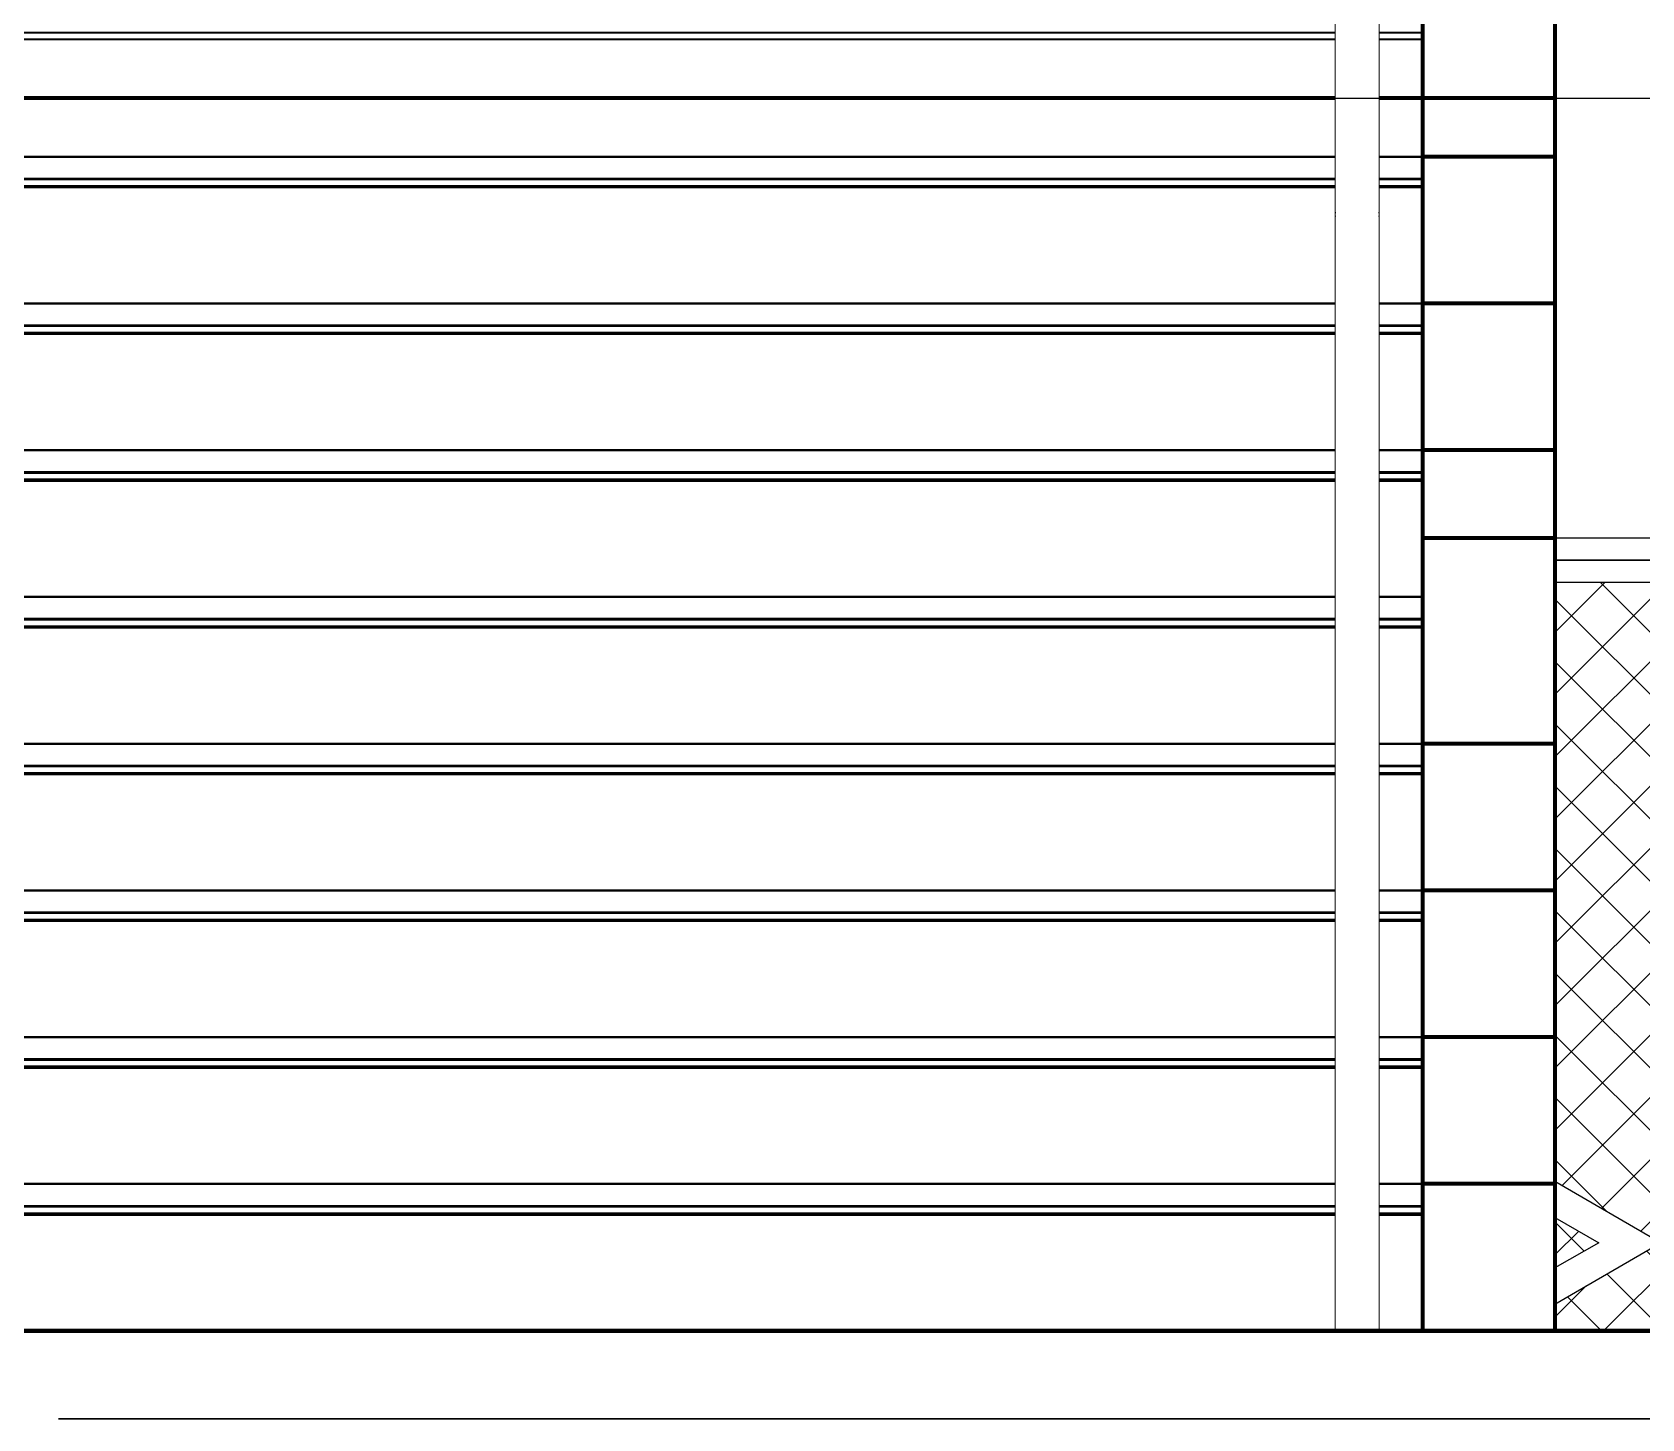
# Model space of a CAD drawing. Header units: millimetres. Extents: x -25371 to 2282244, y -90657 to 147824.
# Drawn here: x 1653737 to 1655565, y -2573 to -998 of the extents above; entities that cross this region are included whole.
import ezdxf
from ezdxf.xclip import XClip

# ---------------------------------------------------------------- set-up
doc = ezdxf.new("R2010")
doc.units = ezdxf.units.MM
doc.header["$XCLIPFRAME"] = 0
doc.linetypes.add('CENTER', pattern=[50.800000000000004, 31.75, -6.35, 6.35, -6.35])
doc.linetypes.add('TA_GL_000.90000', pattern=[2.475, 0.9, -0.225, 0.225, -0.225, 0.9])
for name, color, linetype in [('000 - 0_SYM_DWG_GRIDLINE_MAIN_COLOR_251', 251, 'Continuous'), ('000 - EXISTING_BUILDING_MAIN_COLOR_251', 251, 'Continuous'), ('000 - GRID', 251, 'CENTER')]:
    doc.layers.add(name, color=color, linetype=linetype)
for name, color, linetype, lineweight in [('A-DETL', 1, 'Continuous', 70), ('A-FLOR-E', 2, 'Continuous', 35), ('A-FLOR-HRAL', 1, 'Continuous', 35), ('A-FLOR-OTLN', 2, 'Continuous', 35), ('I-WALL-E', 2, 'Continuous', 50), ('P-SANR-FIXT', 2, 'Continuous', 35), ('S-STRS-E', 1, 'Continuous', 35)]:
    doc.layers.add(name, color=color, linetype=linetype, lineweight=lineweight)
doc.styles.add('TA', font='', dxfattribs={"height": 4.5})
doc.styles.get('TA').set_extended_font_data('Cordia New')

# ---------------------------------------------------------------- blocks, each defined once
blk = doc.blocks.new('Railing - 50mm-5777482-VS01 - ELEVATION 1')
at = {"layer": 'A-FLOR-HRAL', "lineweight": 9}
for p, q in [((33457.75447506252, 104403.5714285714), (33458.05195499842, 104405.9372924083)), ((33457.75447506254, 104403.5714285716), (33457.75447506254, 103433.3333333334)), ((33458.05195499841, 104401.2055647345), (33457.75447506252, 104403.5714285714)), ((33507.45699512663, 104405.9372924083), (33507.75447506252, 104403.5714285714)), ((33507.75447506252, 104403.5714285714), (33507.45699512663, 104401.2055647345)), ((33507.75447506254, 103433.3333333334), (33507.75447506254, 104403.5714285716))]:
    blk.add_line(p, q, dxfattribs=at)
blk = doc.blocks.new('Railing - 50mm-5777480-VS01 - ELEVATION 1')
at = {"layer": 'A-FLOR-HRAL', "lineweight": 9}
for p, q in [((33457.75447506252, 104058.3333333333), (33458.05195499842, 104060.6991971702)), ((33457.75447506255, 104058.3333333334), (33457.75447506255, 103100.0000000001)), ((33458.05195499842, 104055.9674694964), (33457.75447506252, 104058.3333333333)), ((33507.45699512663, 104060.6991971702), (33507.75447506252, 104058.3333333333)), ((33507.75447506252, 104058.3333333333), (33507.45699512663, 104055.9674694964)), ((33507.75447506255, 103100.0000000001), (33507.75447506255, 104058.3333333334))]:
    blk.add_line(p, q, dxfattribs=at)
blk = doc.blocks.new('Railing - 50mm-5777478-VS01 - ELEVATION 1')
at = {"layer": 'A-FLOR-HRAL', "lineweight": 9}
for p, q in [((33457.75447506252, 103713.0952380952), (33458.05195499842, 103715.4611019322)), ((33457.75447506253, 103713.0952380954), (33457.75447506253, 102766.6666666668)), ((33458.05195499842, 103710.7293742583), (33457.75447506252, 103713.0952380952)), ((33507.45699512663, 103715.4611019321), (33507.75447506252, 103713.0952380952)), ((33507.75447506252, 103713.0952380952), (33507.45699512664, 103710.7293742584)), ((33507.75447506253, 102766.6666666668), (33507.75447506253, 103713.0952380954))]:
    blk.add_line(p, q, dxfattribs=at)
blk = doc.blocks.new('Railing - 50mm-5752590-VS01 - ELEVATION 1')
at = {"layer": 'A-FLOR-HRAL', "lineweight": 9}
for p, q in [((30933.05195499841, 104203.5563400274), (30932.75447506252, 104201.1904761905)), ((30932.75447506254, 103266.6666666668), (30932.75447506254, 104201.1904761906)), ((30932.75447506252, 104201.1904761905), (30933.05195499842, 104198.8246123536)), ((30982.75447506252, 104201.1904761905), (30982.45699512663, 104203.5563400273)), ((30982.45699512663, 104198.8246123536), (30982.75447506252, 104201.1904761905)), ((30982.75447506253, 104201.1904761906), (30982.75447506253, 103266.6666666668))]:
    blk.add_line(p, q, dxfattribs=at)
blk = doc.blocks.new('Railing - Railing-4924831-VS01 - ELEVATION 1')
for name in ['Railing - 50mm-5777482-VS01 - ELEVATION 1', 'Railing - 50mm-5777480-VS01 - ELEVATION 1', 'Railing - 50mm-5777478-VS01 - ELEVATION 1']:
    blk.add_blockref(name, (0, 0))
at = {"extrusion": (0, 0, -1), "zscale": -1}
blk.add_blockref('Railing - 50mm-5752590-VS01 - ELEVATION 1', (-64440.50895012498, -833.3333333333518), dxfattribs=at)
blk = doc.blocks.new('Top Rail Type - Top Rail_Internal_-4924901-VS01 - ELEVATION 1')
at = {"layer": 'A-FLOR-HRAL', "lineweight": 9}
for p, q in [((33457.75447506254, 104464.4469663308), (33457.75447506254, 103159.2550561156)), ((33507.75447506253, 103159.2550561156), (33507.75447506253, 104464.4469663308)), ((33457.75447506254, 103066.6666666668), (33457.75447506254, 102100.0000000001)), ((33507.75447506253, 102100.0000000001), (33507.75447506253, 103066.6666666668)), ((33506.90262071975, 102100), (33458.60632940529, 102100)), ((33458.60632940529, 102100), (33506.90262071975, 102100))]:
    blk.add_line(p, q, dxfattribs=at)
at = {"layer": 'A-FLOR-HRAL', "lineweight": 9, "flags": 128}
for points in [[(33457.75447506254, 103141.6666666668), (33457.75447506254, 103141.7666533342), (33457.75447506254, 103142.066453379), (33457.75447506254, 103142.5655871851), (33457.75447506254, 103143.2632562448), (33457.75447506254, 103144.1583444366), (33457.75447506254, 103145.2494198103), (33457.75447506254, 103146.534736878), (33457.75447506254, 103148.0122394065), (33457.75447506254, 103149.679563707), (33457.75447506254, 103151.5340424164), (33457.75447506254, 103153.5727087643), (33457.75447506254, 103155.7923013194), (33457.75447506254, 103158.1892692071), (33457.75447506254, 103159.2550561156)], [(33507.75447506255, 103159.2550561156), (33507.75447506255, 103156.7842365725), (33507.75447506255, 103154.4892054772), (33507.75447506255, 103152.3736343899), (33507.75447506255, 103150.440907773), (33507.75447506255, 103148.6941175769), (33507.75447506255, 103147.1360582932), (33507.75447506255, 103145.7692224843), (33507.75447506255, 103144.5957967961), (33507.75447506255, 103143.6176584592), (33507.75447506255, 103142.8363722865), (33507.75447506255, 103142.253188169), (33507.75447506255, 103141.869039077), (33507.75447506255, 103141.6845395671), (33507.75447506255, 103141.6666666668)], [(33457.75447506254, 103141.6666666668), (33457.75447506254, 103141.6066746663), (33457.75447506254, 103141.4267946395), (33457.75447506254, 103141.1273143558), (33457.75447506254, 103140.7087129199), (33457.75447506254, 103140.1716600049), (33457.75447506254, 103139.5170147807), (33457.75447506254, 103138.7458245401), (33457.75447506254, 103137.8593230229), (33457.75447506254, 103136.8589284426), (33457.75447506254, 103135.746241217), (33457.75447506254, 103134.5230414083), (33457.75447506254, 103133.1912858752), (33457.75447506254, 103131.7531051426), (33457.75447506254, 103130.2107999928), (33457.75447506254, 103128.566837785), (33457.75447506254, 103126.8238485081), (33457.75447506254, 103124.9846205731), (33457.75447506254, 103123.0520963523), (33457.75447506254, 103121.0293674724), (33457.75447506254, 103118.9196698678), (33457.75447506254, 103116.7263786049), (33457.75447506254, 103114.4530024817), (33457.75447506254, 103112.103178415), (33457.75447506254, 103109.6806656222), (33457.75447506254, 103107.1893396069), (33457.75447506254, 103104.6331859592), (33457.75447506254, 103102.0162939798), (33457.75447506254, 103099.3428501375), (33457.75447506254, 103096.6171313722), (33457.75447506254, 103093.8434982525), (33457.75447506254, 103091.0263879997), (33457.75447506254, 103088.1703073892), (33457.75447506254, 103085.2798255407), (33457.75447506254, 103082.3595666086), (33457.75447506254, 103079.4142023843), (33457.75447506254, 103076.4484448221), (33457.75447506254, 103073.4670385016), (33457.75447506254, 103070.4747530368), (33457.75447506254, 103067.4763754462), (33457.75447506254, 103066.6666666668)], [(33457.88337747856, 103139.1312170089), (33457.80188076017, 103140.127823731), (33457.76030286972, 103141.1268922736), (33457.75447506254, 103141.6666666668)], [(33507.75447506255, 103141.6666666668), (33507.73447772906, 103140.6669333121), (33507.67451772009, 103139.6687993176), (33507.57469095889, 103138.6738614846)], [(33507.75447506253, 103066.6666666668), (33507.75447506253, 103069.6658667308), (33507.75447506253, 103072.6602687145), (33507.75447506253, 103075.6450822135), (33507.75447506253, 103078.6155321629), (33507.75447506253, 103081.5668664764), (33507.75447506253, 103084.4943636488), (33507.75447506253, 103087.3933403091), (33507.75447506253, 103090.259158713), (33507.75447506253, 103093.0872341624), (33507.75447506253, 103095.8730423399), (33507.75447506253, 103098.6121265467), (33507.75447506253, 103101.3001048324), (33507.75447506253, 103103.9326770051), (33507.75447506253, 103106.5056315109), (33507.75447506253, 103109.0148521714), (33507.75447506253, 103111.456324769), (33507.75447506253, 103113.8261434681), (33507.75447506253, 103116.1205170646), (33507.75447506253, 103118.3357750501), (33507.75447506253, 103120.4683734842), (33507.75447506253, 103122.5149006646), (33507.75447506253, 103124.4720825842), (33507.75447506253, 103126.3367881695), (33507.75447506253, 103128.1060342893), (33507.75447506253, 103129.7769905274), (33507.75447506253, 103131.34698371), (33507.75447506253, 103132.8135021832), (33507.75447506253, 103134.17419983), (33507.75447506253, 103135.4268998247), (33507.75447506253, 103136.5695981143), (33507.75447506253, 103137.6004666255), (33507.75447506253, 103138.5178561885), (33507.75447506253, 103139.3202991757), (33507.75447506253, 103140.0065118494), (33507.75447506253, 103140.5753964159), (33507.75447506253, 103141.0260427812), (33507.75447506253, 103141.3577300071), (33507.75447506253, 103141.569927465), (33507.75447506253, 103141.662295684), (33507.75447506253, 103141.6666666668)]]:
    blk.add_lwpolyline(points, dxfattribs=at)
blk = doc.blocks.new('DPA_CP_Fence Type D - Fence Post Left w MRTA Logo-V62-VS01 - ELEVATION 1')
at = {"layer": '000 - EXISTING_BUILDING_MAIN_COLOR_251', "lineweight": 9}
h = blk.add_hatch(dxfattribs=at)
h.set_pattern_fill('FP_27', color=256, style=0, pattern_type=2)
h.set_pattern_definition([(45.008, (33588.499, 101400), (-35.34540548988767, 35.35537521504077), []), (134.992, (33588.499, 101400), (-35.34540548988766, -35.35537521504078), [])])
h.paths.add_polyline_path([(33726.58508618471, 102100.0000000001), (34882.75270916893, 102100.7145283363), (34881.81673988379, 102903.6527468618), (34874.88454552914, 102917.1928697599), (34864.2932693219, 102929.3786408154), (34849.58073062063, 102940.4668442822), (34831.91969967926, 102947.7659375507), (34812.60658753875, 102950.1316524977), (33707.35359211572, 102950.1316524977), (33707.35359211572, 102269.6884274606), (33827.39265632608, 102199.9931205846), (33707.35359211574, 102130.2812351154), (33707.35359211574, 102100.0000000001)])
h.paths.add_polyline_path([(33707.35359211574, 102171.3147798758), (33757.26540015895, 102199.9999999828), (33707.35359211572, 102228.6852200571), (33707.35359211572, 102177.818990411)])
at = {"layer": '000 - EXISTING_BUILDING_MAIN_COLOR_251'}
for p, q in [((35013.10151008178, 103075.0000000001), (35013.10151008178, 103000.2665858751)), ((35013.12256176567, 103075), (35163.08045839784, 103075)), ((35163.09395369004, 103075), (35013.12256176567, 103075)), ((35163.10151008179, 103000.2665858751), (35163.10151008179, 103075.0000000001)), ((34813.17869958949, 103000.0000000001), (33707.35359211572, 103000.0000000001)), ((33707.35359211572, 102975), (34812.5864056108, 102975)), ((34812.5864056108, 102975), (33707.35359211572, 102975)), ((33707.35359211574, 102950.0000000001), (34813.17869958949, 102950.0000000001)), ((35013.10151008178, 102950.0000000001), (35013.10151008178, 102649.9728118697)), ((35163.10151008179, 102649.93410028), (35163.10151008179, 102950.0000000001)), ((34938.1506306776, 102649.9921549877), (34938.1506306776, 102875.0000000001)), ((34938.1506306776, 102100.7145283363), (34938.1506306776, 102600.0078450126)), ((35013.10151008178, 102600.0271881305), (35013.10151008178, 102100.0000000001)), ((35163.10151008179, 102100.0000000001), (35163.10151008179, 102600.0658997203)), ((35013.12256176567, 102550), (34937.1387012511, 102550)), ((34937.1387012511, 102550), (35013.2276606311, 102550)), ((33827.39265632605, 102200), (33707.35359211572, 102269.6815510385)), ((33707.35359211572, 102228.6852200569), (33757.26540015893, 102199.9999999827)), ((33707.35359211572, 102130.2881145308), (33827.39265632605, 102200)), ((33757.26540015893, 102199.9999999827), (33707.35359211572, 102171.3147798757))]:
    blk.add_line(p, q, dxfattribs=at)
at = {"layer": '000 - EXISTING_BUILDING_MAIN_COLOR_251', "flags": 128}
for points in [[(35013.10151008177, 103075.0000000001), (35017.16043550087, 103077.9192107302), (35021.33285150599, 103080.6737726781), (35025.61208312162, 103083.2592791322), (35029.99128449002, 103085.6715938338), (35034.46344982318, 103087.9068575939), (35039.02142461058, 103089.9614944674), (35043.65791706488, 103091.8322174735), (35048.3655097872, 103093.5160338546), (35053.13667163343, 103095.0102498636), (35057.96376976241, 103096.3124750736), (35062.83908184688, 103097.4206262021), (35067.75480842747, 103098.3329304437), (35072.70308539032, 103099.0479283062), (35077.67599654785, 103099.5644759455), (35082.66558630305, 103099.8817469957), (35087.6638723767, 103099.9992338907), (35088.10151008177, 103100.0000000001)], [(35088.1015100818, 103100.0000000001), (35093.10017685512, 103099.9000133328), (35098.09084682794, 103099.600213288), (35103.06553599292, 103099.1010794819), (35108.01628590858, 103098.4034104221), (35112.93517643119, 103097.5083222303), (35117.8143383852, 103096.4172468566), (35122.64596615231, 103095.131929789), (35127.42233015881, 103093.6544272604), (35132.13578924118, 103091.9871029599), (35136.77880287038, 103090.1326242505), (35141.34394321504, 103088.0939579026), (35145.82390702448, 103085.8743653475), (35150.21152731226, 103083.4773974598), (35154.49978482191, 103080.9068888768), (35158.68181925617, 103078.1669518638), (35162.75094025209, 103075.2619697357), (35163.1015100818, 103075.0000000001)], [(34883.21331631862, 102978.4986586516), (34880.70400715567, 102980.1821488209), (34876.44466511214, 102982.7989771208), (34872.08408859257, 102985.2433505438), (34867.6292536913, 102987.5113559252), (34863.08728761718, 102989.5993622832), (34858.46545728549, 102991.5040266658), (34853.77115768183, 102993.222299536), (34849.01190001675, 102994.7514296859), (34844.19529969025, 102996.0889686722), (34839.32906408564, 102997.232774764), (34834.42098021289, 102998.1810163971), (34829.47890222111, 102998.9321751292), (34824.5107388012, 102999.4850480899), (34819.52444049862, 102999.8387499221), (34814.52798695775, 102999.9927142107), (34813.17869958949, 103000.0000000001)], [(34813.17869958948, 102950.0000000001), (34816.17649695237, 102949.940019217), (34819.16950116544, 102949.7601726627), (34822.15292670816, 102949.4607475714), (34825.1220033071, 102949.0422221638), (34828.07198353022, 102948.5052648936), (34830.99815034651, 102947.850733394), (34833.8958246389, 102947.0796731254), (34836.76037265928, 102946.1933157266), (34839.58721341407, 102945.1930770723), (34842.3718259687, 102944.0805550375), (34845.10975665991, 102942.8575269749), (34847.79662620457, 102941.5259469065), (34850.42813669374, 102940.0879424343), (34853.00007846114, 102938.5458113751), (34855.50833681502, 102936.9020181223), (34857.94889862273, 102935.159189743), (34860.31785873749, 102933.3201118128), (34862.61142625682, 102931.3877239966), (34864.82593060262, 102929.3651153814), (34866.95782741303, 102927.2555195678), (34869.00370423588, 102925.0623095276), (34870.96028601503, 102922.7889922355), (34872.82444035968, 102920.4392030832), (34874.59318258841, 102918.016700084), (34876.26368053897, 102915.5253578771), (34877.83325913585, 102912.9691615414), (34879.29940470772, 102910.3522002279), (34880.65976904729, 102907.6786606209), (34881.91217320663, 102904.9528202386), (34882.75270916893, 102902.9120425951)], [(34938.15063067759, 102875.0000000001), (34938.0506776734, 102879.9983866077), (34937.75097840309, 102884.9887795465), (34937.25201184048, 102889.9631978971), (34936.55457543134, 102894.9136862198), (34935.65978382924, 102899.832327244), (34934.56906712802, 102904.7112544995), (34933.28416859375, 102909.5426648678), (34932.75270916893, 102911.2612110077)]]:
    blk.add_lwpolyline(points, dxfattribs=at)
blk = doc.blocks.new('PB-DRAIN-SCUPPER-GENC-300 with RC  - 300WX100D 2-5732368-VS01 - ELEVATION 1')
at = {"layer": 'P-SANR-FIXT', "lineweight": 9}
for p, q in [((30857.75447506358, 102100), (33707.35359211573, 102100)), ((33707.35359211573, 102100), (30857.75447506358, 102100)), ((30857.75447506356, 102100), (33707.35359211573, 102100)), ((30857.75447506356, 102100), (33707.35359211573, 102100))]:
    blk.add_line(p, q, dxfattribs=at)
at = {"layer": 'P-SANR-FIXT'}
for p, q in [((33707.35359211573, 102099.9999999999), (30857.75447506358, 102100)), ((30857.75447506358, 102100), (33707.35359211573, 102099.9999999999)), ((30857.75447506358, 102100), (33707.35359211573, 102099.9999999999)), ((30857.75447506358, 102100), (33707.35359211573, 102099.9999999999))]:
    blk.add_line(p, q, dxfattribs=at)
blk = doc.blocks.new('Generic Models 2 - Generic Models 45-5662310-VS01 - ELEVATION 1')
at = {"layer": '000 - EXISTING_BUILDING_MAIN_COLOR_251'}
for p, q in [((35162.95129739732, 102000.0000000002), (32007.75447506254, 102000.0000000002)), ((32007.75447506252, 102000.0000000002), (35157.75447506256, 102000.0000000002)), ((35857.75447506255, 102000.0000000002), (33645.19391531694, 102000.0000000002))]:
    blk.add_line(p, q, dxfattribs=at)
blk = doc.blocks.new('Handrail Type - Handrail_Internal_-5752541-VS01 - ELEVATION 1')
at = {"layer": 'A-FLOR-HRAL', "lineweight": 9}
for p, q in [((33457.75447506254, 104125.0000000001), (33457.75447506254, 102791.6666666668)), ((33507.75447506253, 102791.6666666668), (33507.75447506253, 104125.0000000001))]:
    blk.add_line(p, q, dxfattribs=at)
blk = doc.blocks.new('C-1-VS01_REV00_20260615-155217_ELEVATION_1_EX')
at = {"layer": 'A-DETL'}
for p, q in [((9699.138094423804, 103433.3333333333), (9699.138094423804, 103600)), ((9849.138094423804, 103600), (9849.138094423804, 103433.3333333333)), ((9849.138094423804, 103600), (9849.138094423804, 103500)), ((9599.538977370597, 103500), (7124.538977370597, 103500)), ((9849.138094423804, 103500), (9649.538977370597, 103500)), ((9699.138094423804, 103266.6666666667), (9699.138094423804, 103433.3333333333)), ((9849.138094423804, 103433.3333333333), (9699.138094423804, 103433.3333333333)), ((9849.138094423804, 103433.3333333333), (9699.138094423804, 103433.3333333333)), ((9849.138094423804, 103433.3333333333), (9849.138094423804, 103266.6666666667)), ((9699.138094423804, 103100), (9699.138094423804, 103266.6666666667)), ((9849.138094423804, 103266.6666666667), (9699.138094423804, 103266.6666666667)), ((9849.138094423804, 103266.6666666667), (9699.138094423804, 103266.6666666667)), ((9849.138094423804, 103266.6666666667), (9849.138094423804, 103100)), ((9699.138094423804, 103000), (9699.138094423804, 103100)), ((9849.138094423804, 103100), (9699.138094423804, 103100)), ((9849.138094423804, 103100), (9699.138094423804, 103100)), ((9849.138094423804, 103100), (9849.138094423804, 103000)), ((9699.138094423804, 102766.6666666667), (9699.138094423804, 103000)), ((9849.138094423804, 103000), (9699.138094423804, 103000)), ((9849.138094423804, 103000), (9699.138094423804, 103000)), ((9849.138094423804, 103000), (9849.138094423804, 102766.6666666667)), ((9699.138094423804, 102600), (9699.138094423804, 102766.6666666667)), ((9849.138094423804, 102766.6666666667), (9699.138094423804, 102766.6666666667)), ((9849.138094423804, 102766.6666666667), (9699.138094423804, 102766.6666666667)), ((9849.138094423804, 102766.6666666667), (9849.138094423804, 102600)), ((9699.138094423804, 102433.3333333333), (9699.138094423804, 102600)), ((9849.138094423804, 102600), (9699.138094423804, 102600)), ((9849.138094423804, 102600), (9699.138094423804, 102600)), ((9849.138094423804, 102600), (9849.138094423804, 102433.3333333333)), ((9699.138094423804, 102266.6666666667), (9699.138094423804, 102433.3333333333)), ((9849.138094423804, 102433.3333333333), (9699.138094423804, 102433.3333333333)), ((9849.138094423804, 102433.3333333333), (9699.138094423804, 102433.3333333333)), ((9849.138094423804, 102433.3333333333), (9849.138094423804, 102266.6666666667)), ((9699.138094423804, 102100), (9699.138094423804, 102266.6666666667)), ((9849.138094423804, 102266.6666666667), (9699.138094423804, 102266.6666666667)), ((9849.138094423804, 102266.6666666667), (9699.138094423804, 102266.6666666667)), ((9849.138094423804, 102266.6666666667), (9849.138094423804, 102100)), ((-16055.33290079376, 102100), (8149.538977370597, 102100)), ((8149.538977370597, 102100.0000000001), (-16055.33290079376, 102100.0000000001)), ((8149.538977370597, 102100), (11149.5389773706, 102100))]:
    blk.add_line(p, q, dxfattribs=at)
at = {"layer": 'A-DETL', "flags": 128}
blk.add_lwpolyline([(10027.58146296535, 102100.0000000001), (9927.450934195193, 102100.0000000001), (9824.476125561865, 102100.0000000001), (9718.821774792159, 102100.0000000001), (9610.656906309305, 102100.0000000001), (9500.154560828349, 102100.0000000001), (9387.491518530063, 102100.0000000001), (9272.848016248317, 102100.0000000001), (9156.407459130744, 102100.0000000001), (9038.356127229752, 102100.0000000001), (8918.882877493044, 102100.0000000001), (8798.178841633955, 102100.0000000001), (8676.437120361486, 102100.0000000001), (8553.852474458981, 102100.0000000001), (8430.621013209922, 102100.0000000001), (8306.939880664693, 102100.0000000001), (8183.006940251216, 102100.0000000001), (8149.538977370597, 102100.0000000001)], dxfattribs=at)
at = {"layer": 'A-FLOR-E'}
for p, q in [((9849.138094423804, 103500), (9849.138094423804, 103600)), ((9849.138094423804, 102100), (6949.538977370597, 102100)), ((11149.5389773706, 102100), (9849.138094423804, 102100))]:
    blk.add_line(p, q, dxfattribs=at)
at = {"layer": 'A-FLOR-OTLN'}
for p, q in [((-16055.33290079376, 102100), (8149.538977370597, 102100)), ((8149.538977370597, 102100), (11149.5389773706, 102100))]:
    blk.add_line(p, q, dxfattribs=at)
at = {"layer": 'I-WALL-E'}
blk.add_line((9849.138094423804, 103600), (9849.138094423804, 102100), dxfattribs=at)
at = {"layer": 'S-STRS-E'}
for p, q in [((7124.538977370597, 103574.5), (9599.538977370597, 103574.5)), ((9649.538977370597, 103574.5), (9699.538977370597, 103574.5)), ((9699.538977370597, 103574.5), (9699.538977370597, 103567)), ((7124.538977370597, 103567), (9599.538977370597, 103567)), ((9649.538977370597, 103567), (9699.538977370597, 103567)), ((9599.538977370597, 103433.3333333333), (7124.538977370597, 103433.3333333333)), ((7124.538977370597, 103433.3333333333), (9599.538977370597, 103433.3333333333)), ((7124.538977370597, 103433.3333333333), (9599.538977370597, 103433.3333333333)), ((7124.538977370597, 103433.3333333333), (9599.538977370597, 103433.3333333333)), ((7124.538977370597, 103433.3333333333), (9599.538977370597, 103433.3333333333)), ((7124.538977370597, 103433.3333333333), (9599.538977370597, 103433.3333333333)), ((7124.538977370597, 103433.3333333333), (9599.538977370597, 103433.3333333333)), ((7124.538977370597, 103433.3333333333), (9599.538977370597, 103433.3333333333)), ((9699.538977370597, 103433.3333333333), (9649.538977370597, 103433.3333333333)), ((9649.538977370597, 103433.3333333333), (9699.538977370597, 103433.3333333333)), ((9649.538977370597, 103433.3333333333), (9699.538977370597, 103433.3333333333)), ((9649.538977370597, 103433.3333333333), (9699.538977370597, 103433.3333333333)), ((9649.538977370597, 103433.3333333333), (9699.538977370597, 103433.3333333333)), ((9649.538977370597, 103433.3333333333), (9699.538977370597, 103433.3333333333)), ((9649.538977370597, 103433.3333333333), (9699.538977370597, 103433.3333333333)), ((9649.538977370597, 103433.3333333333), (9699.538977370597, 103433.3333333333)), ((9699.538977370597, 103433.3333333333), (9699.538977370597, 103408.3333333333)), ((9599.538977370597, 103408.3333333333), (7124.538977370597, 103408.3333333333)), ((7124.538977370597, 103407.8333333333), (9599.538977370597, 103407.8333333333)), ((7124.538977370597, 103407.8333333333), (9599.538977370597, 103407.8333333333)), ((9699.538977370597, 103408.3333333333), (9649.538977370597, 103408.3333333333)), ((9649.538977370597, 103407.8333333333), (9699.138094423804, 103407.8333333333)), ((9649.538977370597, 103407.8333333333), (9699.538977370597, 103407.8333333333)), ((9699.538977370597, 103407.8333333333), (9699.538977370597, 103400.3333333333)), ((7124.538977370597, 103400.3333333333), (9599.538977370597, 103400.3333333333)), ((9599.538977370597, 103398.3333333333), (7124.538977370597, 103398.3333333333)), ((9599.538977370597, 103398.3333333333), (7124.538977370597, 103398.3333333333)), ((9649.538977370597, 103400.3333333333), (9699.538977370597, 103400.3333333333)), ((9699.138094423804, 103398.3333333333), (9649.538977370597, 103398.3333333333)), ((9699.138094423804, 103398.3333333333), (9649.538977370597, 103398.3333333333)), ((9599.538977370597, 103266.6666666667), (7124.538977370597, 103266.6666666667)), ((7124.538977370597, 103266.6666666667), (9599.538977370597, 103266.6666666667)), ((7124.538977370597, 103266.6666666667), (9599.538977370597, 103266.6666666667)), ((7124.538977370597, 103266.6666666667), (9599.538977370597, 103266.6666666667)), ((7124.538977370597, 103266.6666666667), (9599.538977370597, 103266.6666666667)), ((7124.538977370597, 103266.6666666667), (9599.538977370597, 103266.6666666667)), ((7124.538977370597, 103266.6666666667), (9599.538977370597, 103266.6666666667)), ((7124.538977370597, 103266.6666666667), (9599.538977370597, 103266.6666666667)), ((9699.538977370597, 103266.6666666667), (9649.538977370597, 103266.6666666667)), ((9649.538977370597, 103266.6666666667), (9699.538977370597, 103266.6666666667)), ((9649.538977370597, 103266.6666666667), (9699.538977370597, 103266.6666666667)), ((9649.538977370597, 103266.6666666667), (9699.538977370597, 103266.6666666667)), ((9649.538977370597, 103266.6666666667), (9699.538977370597, 103266.6666666667)), ((9649.538977370597, 103266.6666666667), (9699.538977370597, 103266.6666666667)), ((9649.538977370597, 103266.6666666667), (9699.538977370597, 103266.6666666667)), ((9649.538977370597, 103266.6666666667), (9699.538977370597, 103266.6666666667)), ((9699.538977370597, 103266.6666666667), (9699.538977370597, 103241.6666666667)), ((9599.538977370597, 103241.6666666667), (7124.538977370597, 103241.6666666667)), ((7124.538977370597, 103241.1666666667), (9599.538977370597, 103241.1666666667)), ((7124.538977370597, 103241.1666666667), (9599.538977370597, 103241.1666666667)), ((7124.538977370597, 103233.6666666667), (9599.538977370597, 103233.6666666667)), ((9599.538977370597, 103231.6666666667), (7124.538977370597, 103231.6666666667)), ((9599.538977370597, 103231.6666666667), (7124.538977370597, 103231.6666666667)), ((9699.538977370597, 103241.6666666667), (9649.538977370597, 103241.6666666667)), ((9649.538977370597, 103241.1666666667), (9699.138094423804, 103241.1666666667)), ((9649.538977370597, 103241.1666666667), (9699.538977370597, 103241.1666666667)), ((9649.538977370597, 103233.6666666667), (9699.538977370597, 103233.6666666667)), ((9699.138094423804, 103231.6666666667), (9649.538977370597, 103231.6666666667)), ((9699.138094423804, 103231.6666666667), (9649.538977370597, 103231.6666666667)), ((9699.538977370597, 103241.1666666667), (9699.538977370597, 103233.6666666667)), ((9599.538977370597, 103100), (7124.538977370597, 103100)), ((7124.538977370597, 103100), (9599.538977370597, 103100)), ((7124.538977370597, 103100), (9599.538977370597, 103100)), ((7124.538977370597, 103100), (9599.538977370597, 103100)), ((7124.538977370597, 103100), (9599.538977370597, 103100)), ((7124.538977370597, 103100), (9599.538977370597, 103100)), ((7124.538977370597, 103100), (9599.538977370597, 103100)), ((7124.538977370597, 103100), (9599.538977370597, 103100)), ((9699.538977370597, 103100), (9649.538977370597, 103100)), ((9649.538977370597, 103100), (9699.538977370597, 103100)), ((9649.538977370597, 103100), (9699.538977370597, 103100)), ((9649.538977370597, 103100), (9699.538977370597, 103100)), ((9649.538977370597, 103100), (9699.538977370597, 103100)), ((9649.538977370597, 103100), (9699.538977370597, 103100)), ((9649.538977370597, 103100), (9699.538977370597, 103100)), ((9649.538977370597, 103100), (9699.538977370597, 103100)), ((9699.538977370597, 103100), (9699.538977370597, 103075)), ((9599.538977370597, 103075), (7124.538977370597, 103075)), ((7124.538977370597, 103074.5), (9599.538977370597, 103074.5)), ((7124.538977370597, 103074.5), (9599.538977370597, 103074.5)), ((7124.538977370597, 103067), (9599.538977370597, 103067)), ((9599.538977370597, 103065), (7124.538977370597, 103065)), ((9599.538977370597, 103065), (7124.538977370597, 103065)), ((9699.538977370597, 103075), (9649.538977370597, 103075)), ((9649.538977370597, 103074.5), (9699.138094423804, 103074.5)), ((9649.538977370597, 103074.5), (9699.538977370597, 103074.5)), ((9649.538977370597, 103067), (9699.538977370597, 103067)), ((9699.138094423804, 103065), (9649.538977370597, 103065)), ((9699.138094423804, 103065), (9649.538977370597, 103065)), ((9699.538977370597, 103074.5), (9699.538977370597, 103067)), ((9599.538977370597, 102933.3333333333), (7124.538977370597, 102933.3333333333)), ((7124.538977370597, 102933.3333333333), (9599.538977370597, 102933.3333333333)), ((7124.538977370597, 102933.3333333333), (9599.538977370597, 102933.3333333333)), ((7124.538977370597, 102933.3333333333), (9599.538977370597, 102933.3333333333)), ((7124.538977370597, 102933.3333333333), (9599.538977370597, 102933.3333333333)), ((7124.538977370597, 102933.3333333333), (9599.538977370597, 102933.3333333333)), ((7124.538977370597, 102933.3333333333), (9599.538977370597, 102933.3333333333)), ((7124.538977370597, 102933.3333333333), (9599.538977370597, 102933.3333333333)), ((9699.138094423804, 102933.3333333333), (9649.538977370597, 102933.3333333333)), ((9649.538977370597, 102933.3333333333), (9699.138094423804, 102933.3333333333)), ((9649.538977370597, 102933.3333333333), (9699.138094423804, 102933.3333333333)), ((9649.538977370597, 102933.3333333333), (9699.138094423804, 102933.3333333333)), ((9649.538977370597, 102933.3333333333), (9699.138094423804, 102933.3333333333)), ((9649.538977370597, 102933.3333333333), (9699.138094423804, 102933.3333333333)), ((9649.538977370597, 102933.3333333333), (9699.138094423804, 102933.3333333333)), ((9649.538977370597, 102933.3333333333), (9699.538977370597, 102933.3333333333)), ((9699.538977370597, 102933.3333333333), (9699.538977370597, 102908.3333333333)), ((9599.538977370597, 102908.3333333333), (7124.538977370597, 102908.3333333333)), ((7124.538977370597, 102907.8333333333), (9599.538977370597, 102907.8333333333)), ((7124.538977370597, 102907.8333333333), (9599.538977370597, 102907.8333333333)), ((7124.538977370597, 102900.3333333333), (9599.538977370597, 102900.3333333333)), ((9599.538977370597, 102898.3333333333), (7124.538977370597, 102898.3333333333)), ((9599.538977370597, 102898.3333333333), (7124.538977370597, 102898.3333333333)), ((9699.538977370597, 102908.3333333333), (9649.538977370597, 102908.3333333333)), ((9649.538977370597, 102907.8333333333), (9699.138094423804, 102907.8333333333)), ((9649.538977370597, 102907.8333333333), (9699.538977370597, 102907.8333333333)), ((9649.538977370597, 102900.3333333333), (9699.538977370597, 102900.3333333333)), ((9699.138094423804, 102898.3333333333), (9649.538977370597, 102898.3333333333)), ((9699.138094423804, 102898.3333333333), (9649.538977370597, 102898.3333333333)), ((9699.538977370597, 102907.8333333333), (9699.538977370597, 102900.3333333333)), ((9599.538977370597, 102766.6666666667), (7124.538977370597, 102766.6666666667)), ((7124.538977370597, 102766.6666666667), (9599.538977370597, 102766.6666666667)), ((7124.538977370597, 102766.6666666667), (9599.538977370597, 102766.6666666667)), ((7124.538977370597, 102766.6666666667), (9599.538977370597, 102766.6666666667)), ((7124.538977370597, 102766.6666666667), (9599.538977370597, 102766.6666666667)), ((7124.538977370597, 102766.6666666667), (9599.538977370597, 102766.6666666667)), ((7124.538977370597, 102766.6666666667), (9599.538977370597, 102766.6666666667)), ((7124.538977370597, 102766.6666666667), (9599.538977370597, 102766.6666666667)), ((9699.538977370597, 102766.6666666667), (9649.538977370597, 102766.6666666667)), ((9649.538977370597, 102766.6666666667), (9699.538977370597, 102766.6666666667)), ((9649.538977370597, 102766.6666666667), (9699.538977370597, 102766.6666666667)), ((9649.538977370597, 102766.6666666667), (9699.538977370597, 102766.6666666667)), ((9649.538977370597, 102766.6666666667), (9699.538977370597, 102766.6666666667)), ((9649.538977370597, 102766.6666666667), (9699.538977370597, 102766.6666666667)), ((9649.538977370597, 102766.6666666667), (9699.538977370597, 102766.6666666667)), ((9649.538977370597, 102766.6666666667), (9699.538977370597, 102766.6666666667)), ((9699.538977370597, 102766.6666666667), (9699.538977370597, 102741.6666666667)), ((9599.538977370597, 102741.6666666666), (7124.538977370597, 102741.6666666666)), ((7124.538977370597, 102741.1666666667), (9599.538977370597, 102741.1666666667)), ((7124.538977370597, 102741.1666666667), (9599.538977370597, 102741.1666666667)), ((7124.538977370597, 102733.6666666667), (9599.538977370597, 102733.6666666667)), ((9599.538977370597, 102731.6666666667), (7124.538977370597, 102731.6666666667)), ((9599.538977370597, 102731.6666666667), (7124.538977370597, 102731.6666666667)), ((9699.538977370597, 102741.6666666666), (9649.538977370597, 102741.6666666666)), ((9649.538977370597, 102741.1666666667), (9699.138094423804, 102741.1666666667)), ((9649.538977370597, 102741.1666666667), (9699.538977370597, 102741.1666666667)), ((9649.538977370597, 102733.6666666667), (9699.538977370597, 102733.6666666667)), ((9699.138094423804, 102731.6666666667), (9649.538977370597, 102731.6666666667)), ((9699.138094423804, 102731.6666666667), (9649.538977370597, 102731.6666666667)), ((9699.538977370597, 102741.1666666667), (9699.538977370597, 102733.6666666667)), ((9599.538977370597, 102600), (7124.538977370597, 102600)), ((7124.538977370597, 102600), (9599.538977370597, 102600)), ((7124.538977370597, 102600), (9599.538977370597, 102600)), ((7124.538977370597, 102600), (9599.538977370597, 102600)), ((7124.538977370597, 102600), (9599.538977370597, 102600)), ((7124.538977370597, 102600), (9599.538977370597, 102600)), ((7124.538977370597, 102600), (9599.538977370597, 102600)), ((7124.538977370597, 102600), (9599.538977370597, 102600)), ((9699.538977370597, 102600), (9649.538977370597, 102600)), ((9649.538977370597, 102600), (9699.538977370597, 102600)), ((9649.538977370597, 102600), (9699.538977370597, 102600)), ((9649.538977370597, 102600), (9699.538977370597, 102600)), ((9649.538977370597, 102600), (9699.538977370597, 102600)), ((9649.538977370597, 102600), (9699.538977370597, 102600)), ((9649.538977370597, 102600), (9699.538977370597, 102600)), ((9649.538977370597, 102600), (9699.538977370597, 102600)), ((9699.538977370597, 102600), (9699.538977370597, 102575)), ((9599.538977370597, 102575), (7124.538977370597, 102575)), ((7124.538977370597, 102574.5), (9599.538977370597, 102574.5)), ((7124.538977370597, 102574.5), (9599.538977370597, 102574.5)), ((7124.538977370597, 102567), (9599.538977370597, 102567)), ((9699.538977370597, 102575), (9649.538977370597, 102575)), ((9649.538977370597, 102574.5), (9699.138094423804, 102574.5)), ((9649.538977370597, 102574.5), (9699.538977370597, 102574.5)), ((9649.538977370597, 102567), (9699.538977370597, 102567)), ((9699.538977370597, 102574.5), (9699.538977370597, 102567)), ((9599.538977370597, 102565), (7124.538977370597, 102565)), ((9599.538977370597, 102565), (7124.538977370597, 102565)), ((9699.138094423804, 102565), (9649.538977370597, 102565)), ((9699.138094423804, 102565), (9649.538977370597, 102565)), ((9599.538977370597, 102433.3333333333), (7124.538977370597, 102433.3333333333)), ((7124.538977370597, 102433.3333333333), (9599.538977370597, 102433.3333333333)), ((7124.538977370597, 102433.3333333333), (9599.538977370597, 102433.3333333333)), ((7124.538977370597, 102433.3333333333), (9599.538977370597, 102433.3333333333)), ((7124.538977370597, 102433.3333333333), (9599.538977370597, 102433.3333333333)), ((7124.538977370597, 102433.3333333333), (9599.538977370597, 102433.3333333333)), ((7124.538977370597, 102433.3333333333), (9599.538977370597, 102433.3333333333)), ((7124.538977370597, 102433.3333333333), (9599.538977370597, 102433.3333333333)), ((9699.538977370597, 102433.3333333333), (9649.538977370597, 102433.3333333333)), ((9649.538977370597, 102433.3333333333), (9699.538977370597, 102433.3333333333)), ((9649.538977370597, 102433.3333333333), (9699.538977370597, 102433.3333333333)), ((9649.538977370597, 102433.3333333333), (9699.538977370597, 102433.3333333333)), ((9649.538977370597, 102433.3333333333), (9699.538977370597, 102433.3333333333)), ((9649.538977370597, 102433.3333333333), (9699.538977370597, 102433.3333333333)), ((9649.538977370597, 102433.3333333333), (9699.538977370597, 102433.3333333333)), ((9649.538977370597, 102433.3333333333), (9699.538977370597, 102433.3333333333)), ((9699.538977370597, 102433.3333333333), (9699.538977370597, 102408.3333333333)), ((9599.538977370597, 102408.3333333333), (7124.538977370597, 102408.3333333333)), ((7124.538977370597, 102407.8333333333), (9599.538977370597, 102407.8333333333)), ((7124.538977370597, 102407.8333333333), (9599.538977370597, 102407.8333333333)), ((9699.538977370597, 102408.3333333333), (9649.538977370597, 102408.3333333333)), ((9649.538977370597, 102407.8333333333), (9699.138094423804, 102407.8333333333)), ((9649.538977370597, 102407.8333333333), (9699.538977370597, 102407.8333333333)), ((9699.538977370597, 102407.8333333333), (9699.538977370597, 102400.3333333333)), ((7124.538977370597, 102400.3333333333), (9599.538977370597, 102400.3333333333)), ((9599.538977370597, 102398.3333333333), (7124.538977370597, 102398.3333333333)), ((9599.538977370597, 102398.3333333333), (7124.538977370597, 102398.3333333333)), ((9649.538977370597, 102400.3333333333), (9699.538977370597, 102400.3333333333)), ((9699.138094423804, 102398.3333333333), (9649.538977370597, 102398.3333333333)), ((9699.138094423804, 102398.3333333333), (9649.538977370597, 102398.3333333333)), ((7124.538977370597, 102266.6666666667), (9599.68584880908, 102266.6666666667)), ((7124.538977370597, 102266.6666666667), (9599.68584880908, 102266.6666666667)), ((7124.538977370597, 102266.6666666667), (9599.68584880908, 102266.6666666667)), ((7124.538977370597, 102266.6666666667), (9599.68584880908, 102266.6666666667)), ((7124.538977370597, 102266.6666666667), (9599.68584880908, 102266.6666666667)), ((7124.538977370597, 102266.6666666667), (9599.68584880908, 102266.6666666667)), ((9599.68584880908, 102266.6666666667), (7124.538977370597, 102266.6666666667)), ((7124.538977370597, 102266.6666666667), (9599.68584880908, 102266.6666666667)), ((9649.538977370597, 102266.6666666667), (9699.538977370597, 102266.6666666667)), ((9649.538977370597, 102266.6666666667), (9699.538977370597, 102266.6666666667)), ((9649.538977370597, 102266.6666666667), (9699.538977370597, 102266.6666666667)), ((9649.538977370597, 102266.6666666667), (9699.538977370597, 102266.6666666667)), ((9649.538977370597, 102266.6666666667), (9699.538977370597, 102266.6666666667)), ((9649.538977370597, 102266.6666666667), (9699.538977370597, 102266.6666666667)), ((9699.538977370597, 102266.6666666667), (9649.538977370597, 102266.6666666667)), ((9649.538977370597, 102266.6666666667), (9699.538977370597, 102266.6666666667)), ((9699.538977370597, 102266.6666666667), (9699.538977370597, 102241.6666666667)), ((9599.66381809325, 102241.6666666666), (7124.538977370597, 102241.6666666666)), ((7124.538977370597, 102241.1666666666), (9599.663377478952, 102241.1666666666)), ((7124.538977370597, 102241.1666666667), (9599.663377478952, 102241.1666666667)), ((9699.538977370597, 102241.6666666666), (9649.538977370597, 102241.6666666666)), ((9649.538977370597, 102241.1666666666), (9699.138094423804, 102241.1666666666)), ((9649.538977370597, 102241.1666666667), (9699.538977370597, 102241.1666666667)), ((9699.538977370597, 102233.6666666667), (9699.538977370597, 102241.1666666667)), ((7124.538977370597, 102233.6666666667), (9599.656768264249, 102233.6666666667)), ((9599.655005807057, 102231.6666666667), (7124.538977370597, 102231.6666666667)), ((7124.538977370597, 102231.6666666667), (9599.655005807057, 102231.6666666667)), ((9649.538977370597, 102233.6666666667), (9699.538977370597, 102233.6666666667)), ((9699.138094423804, 102231.6666666667), (9649.538977370597, 102231.6666666667)), ((9649.538977370597, 102231.6666666667), (9699.138094423804, 102231.6666666667)), ((11149.53721147706, 102100), (9849.138094423804, 102100)), ((11149.53721147706, 102100), (9849.138094423804, 102100)), ((11149.53721147706, 102100), (9849.138094423804, 102100)), ((11149.53721147706, 102100), (9849.138094423804, 102100)), ((11149.53721147706, 102100), (9849.138094423804, 102100)), ((11149.53721147706, 102100), (9849.138094423804, 102100)), ((11149.53721147706, 102100), (9849.138094423804, 102100))]:
    blk.add_line(p, q, dxfattribs=at)
at = {"layer": '000 - EXISTING_BUILDING_MAIN_COLOR_251'}
for name in ['Generic Models 2 - Generic Models 45-5662310-VS01 - ELEVATION 1', 'DPA_CP_Fence Type D - Fence Post Left w MRTA Logo-V62-VS01 - ELEVATION 1']:
    blk.add_blockref(name, (-23858.21549769188, 0), dxfattribs=at)
at = {"layer": 'A-FLOR-HRAL', "lineweight": 9}
for name in ['Top Rail Type - Top Rail_Internal_-4924901-VS01 - ELEVATION 1', 'Handrail Type - Handrail_Internal_-5752541-VS01 - ELEVATION 1']:
    blk.add_blockref(name, (-23858.21549769188, 0), dxfattribs=at)
at = {"layer": 'A-FLOR-HRAL'}
blk.add_blockref('Railing - Railing-4924831-VS01 - ELEVATION 1', (-23858.21549769188, 0), dxfattribs=at)
at = {"layer": 'P-SANR-FIXT'}
blk.add_blockref('PB-DRAIN-SCUPPER-GENC-300 with RC  - 300WX100D 2-5732368-VS01 - ELEVATION 1', (-23858.21549769188, 0), dxfattribs=at)
blk = doc.blocks.new('*U1017')
at = {"layer": '000 - 0_SYM_DWG_GRIDLINE_MAIN_COLOR_251', "color": 0, "linetype": 'ByBlock', "ltscale": 5}
blk.add_line((19.99999999999998, -1.485280471089079e-13), (-476.4596016942984, 4.218535687707639e-13), dxfattribs=at)
at = {"style": 'TA', "flags": 1}
blk.add_attdef('LOCATION', (5.999999999999999, -6.000000000000001), '', height=4.5, rotation=270, dxfattribs=at)
blk = doc.blocks.new('C-1-VS01_REV00_20260615-155703_ELEVATION_1_DIMS-2')
at = {"layer": '000 - GRID', "linetype": 'TA_GL_000.90000', "xscale": 50.00000000000004, "yscale": 50.00000000000004, "zscale": 50.00000000000004, "rotation": 180}
blk.add_blockref('*U1017', (-5699.999999999989, 103500), dxfattribs=at)

msp = doc.modelspace()

# ---------------------------------------------------------------- block references
ref = msp.add_blockref('C-1-VS01_REV00_20260615-155217_ELEVATION_1_EX', (1645617.450636563, -104572.7440685458))
XClip(ref).set_block_clipping_path([(-6272.221751677804, 96602.37606668244), (23581.211043933174, 113561.2238857835)])
msp.add_blockref('C-1-VS01_REV00_20260615-155703_ELEVATION_1_DIMS-2', (1645617.450636563, -104572.7440685458))

doc.saveas('drawing.dxf')
